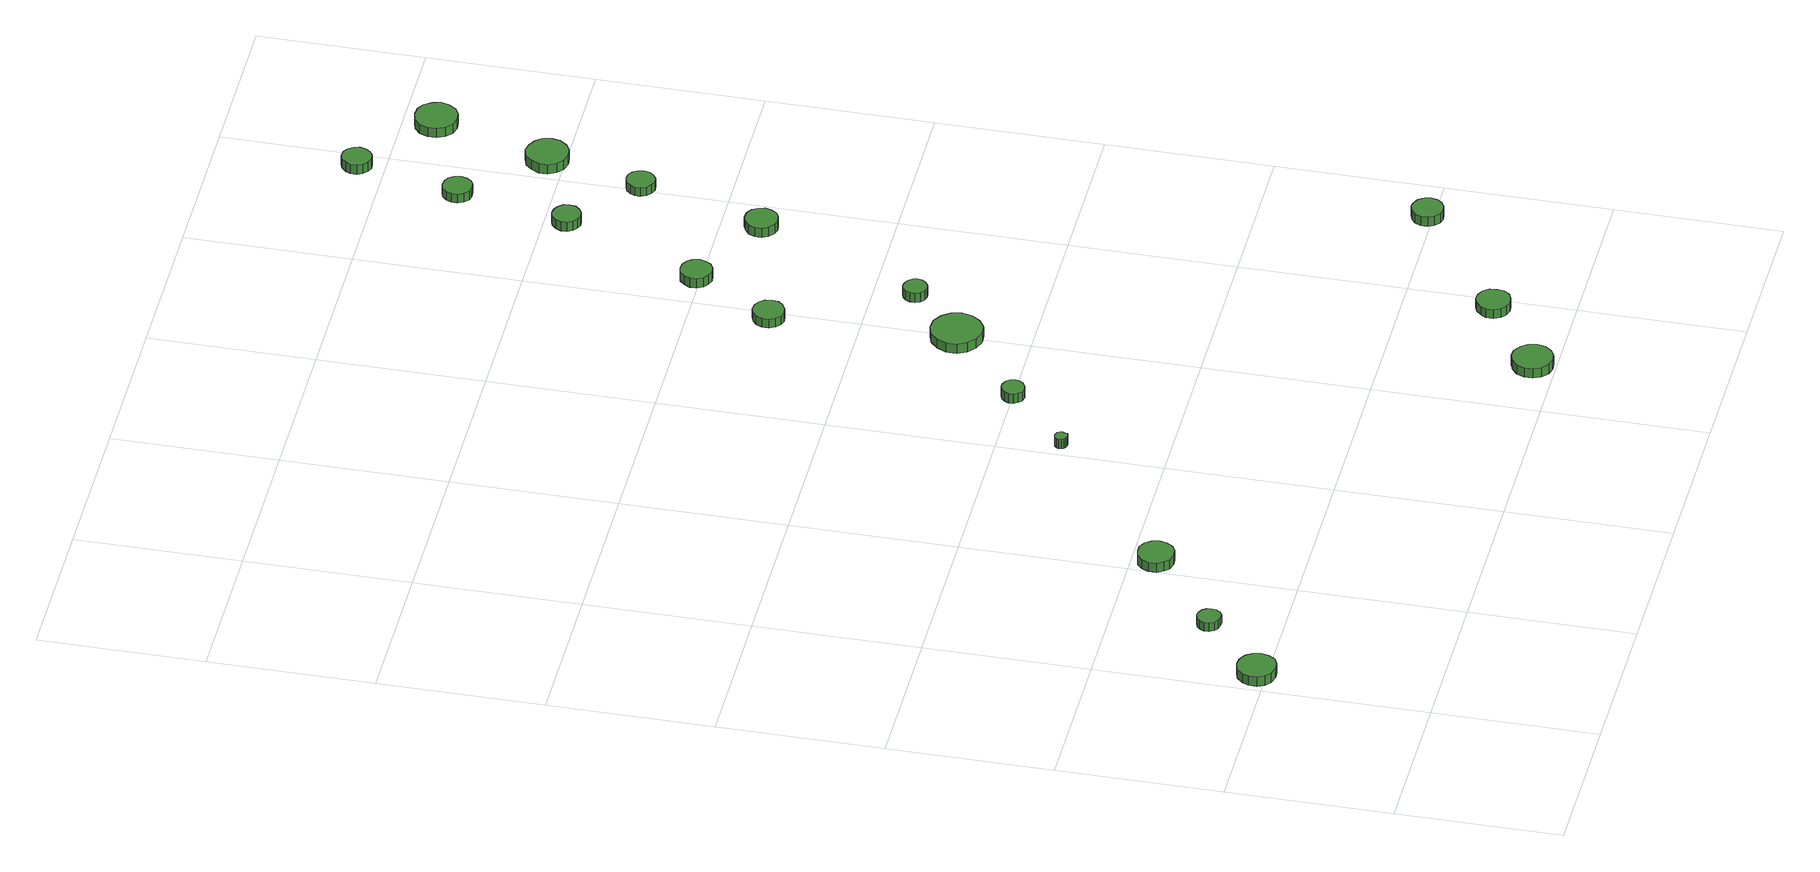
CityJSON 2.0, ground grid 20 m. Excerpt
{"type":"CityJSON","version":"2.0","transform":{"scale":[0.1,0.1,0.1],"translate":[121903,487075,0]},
"CityObjects":{
"tree1":{"type":"SolitaryVegetationObject","attributes":{"function":"something"},"geometry":[{"type":"MultiSurface","lod":"1","boundaries":[[[0,1,2,3,4,5,6,7,8,9,10,11,12,13,14]],[[15,16,17,18,19,20,21,22,23,24,25,26,27,28,29]],[[0,29,28,1]],[[1,28,27,2]],[[2,27,26,3]],[[3,26,25,4]],[[4,25,24,5]],[[5,24,23,6]],[[6,23,22,7]],[[7,22,21,8]],[[8,21,20,9]],[[9,20,19,10]],[[10,19,18,11]],[[11,18,17,12]],[[12,17,16,13]],[[13,16,15,14]],[[14,15,29,0]]]}]},
"tree2":{"type":"SolitaryVegetationObject","attributes":{"function":"something"},"geometry":[{"type":"MultiSurface","lod":"1","boundaries":[[[30,31,32,33,34,35,36,37,38,39,40,41,42,43,44]],[[45,46,47,48,49,50,51,52,53,54,55,56,57,58,59]],[[30,59,58,31]],[[31,58,57,32]],[[32,57,56,33]],[[33,56,55,34]],[[34,55,54,35]],[[35,54,53,36]],[[36,53,52,37]],[[37,52,51,38]],[[38,51,50,39]],[[39,50,49,40]],[[40,49,48,41]],[[41,48,47,42]],[[42,47,46,43]],[[43,46,45,44]],[[44,45,59,30]]]}]},
"tree3":{"type":"SolitaryVegetationObject","attributes":{"function":"something"},"geometry":[{"type":"MultiSurface","lod":"1","boundaries":[[[60,61,62,63,64,65,66,67,68,69,70,71,72,73,74]],[[75,76,77,78,79,80,81,82,83,84,85,86,87,88,89]],[[60,89,88,61]],[[61,88,87,62]],[[62,87,86,63]],[[63,86,85,64]],[[64,85,84,65]],[[65,84,83,66]],[[66,83,82,67]],[[67,82,81,68]],[[68,81,80,69]],[[69,80,79,70]],[[70,79,78,71]],[[71,78,77,72]],[[72,77,76,73]],[[73,76,75,74]],[[74,75,89,60]]]}]},
"tree4":{"type":"SolitaryVegetationObject","attributes":{"function":"something"},"geometry":[{"type":"MultiSurface","lod":"1","boundaries":[[[90,91,92,93,94,95,96,97,98,99,100,101,102,103,104]],[[105,106,107,108,109,110,111,112,113,114,115,116,117,118,119]],[[90,119,118,91]],[[91,118,117,92]],[[92,117,116,93]],[[93,116,115,94]],[[94,115,114,95]],[[95,114,113,96]],[[96,113,112,97]],[[97,112,111,98]],[[98,111,110,99]],[[99,110,109,100]],[[100,109,108,101]],[[101,108,107,102]],[[102,107,106,103]],[[103,106,105,104]],[[104,105,119,90]]]}]},
"tree5":{"type":"SolitaryVegetationObject","attributes":{"function":"something"},"geometry":[{"type":"MultiSurface","lod":"1","boundaries":[[[120,121,122,123,124,125,126,127,128,129,130,131,132,133,134]],[[135,136,137,138,139,140,141,142,143,144,145,146,147,148,149]],[[120,149,148,121]],[[121,148,147,122]],[[122,147,146,123]],[[123,146,145,124]],[[124,145,144,125]],[[125,144,143,126]],[[126,143,142,127]],[[127,142,141,128]],[[128,141,140,129]],[[129,140,139,130]],[[130,139,138,131]],[[131,138,137,132]],[[132,137,136,133]],[[133,136,135,134]],[[134,135,149,120]]]}]},
"tree6":{"type":"SolitaryVegetationObject","attributes":{"function":"something"},"geometry":[{"type":"MultiSurface","lod":"1","boundaries":[[[150,151,152,153,154,155,156,157,158,159,160,161,162,163,164]],[[165,166,167,168,169,170,171,172,173,174,175,176,177,178,179]],[[150,179,178,151]],[[151,178,177,152]],[[152,177,176,153]],[[153,176,175,154]],[[154,175,174,155]],[[155,174,173,156]],[[156,173,172,157]],[[157,172,171,158]],[[158,171,170,159]],[[159,170,169,160]],[[160,169,168,161]],[[161,168,167,162]],[[162,167,166,163]],[[163,166,165,164]],[[164,165,179,150]]]}]},
"tree7":{"type":"SolitaryVegetationObject","attributes":{"function":"something"},"geometry":[{"type":"MultiSurface","lod":"1","boundaries":[[[180,181,182,183,184,185,186,187,188,189,190,191,192,193,194]],[[195,196,197,198,199,200,201,202,203,204,205,206,207,208,209]],[[180,209,208,181]],[[181,208,207,182]],[[182,207,206,183]],[[183,206,205,184]],[[184,205,204,185]],[[185,204,203,186]],[[186,203,202,187]],[[187,202,201,188]],[[188,201,200,189]],[[189,200,199,190]],[[190,199,198,191]],[[191,198,197,192]],[[192,197,196,193]],[[193,196,195,194]],[[194,195,209,180]]]}]},
"tree8":{"type":"SolitaryVegetationObject","attributes":{"function":"something"},"geometry":[{"type":"MultiSurface","lod":"1","boundaries":[[[210,211,212,213,214,215,216,217,218,219,220,221,222,223,224]],[[225,226,227,228,229,230,231,232,233,234,235,236,237,238,239]],[[210,239,238,211]],[[211,238,237,212]],[[212,237,236,213]],[[213,236,235,214]],[[214,235,234,215]],[[215,234,233,216]],[[216,233,232,217]],[[217,232,231,218]],[[218,231,230,219]],[[219,230,229,220]],[[220,229,228,221]],[[221,228,227,222]],[[222,227,226,223]],[[223,226,225,224]],[[224,225,239,210]]]}]},
"tree9":{"type":"SolitaryVegetationObject","attributes":{"function":"something"},"geometry":[{"type":"MultiSurface","lod":"1","boundaries":[[[240,241,242,243,244,245,246,247,248,249,250,251,252,253,254]],[[255,256,257,258,259,260,261,262,263,264,265,266,267,268,269]],[[240,269,268,241]],[[241,268,267,242]],[[242,267,266,243]],[[243,266,265,244]],[[244,265,264,245]],[[245,264,263,246]],[[246,263,262,247]],[[247,262,261,248]],[[248,261,260,249]],[[249,260,259,250]],[[250,259,258,251]],[[251,258,257,252]],[[252,257,256,253]],[[253,256,255,254]],[[254,255,269,240]]]}]},
"tree10":{"type":"SolitaryVegetationObject","attributes":{"function":"something"},"geometry":[{"type":"MultiSurface","lod":"1","boundaries":[[[270,271,272,273,274,275,276,277,278,279,280,281,282,283,284]],[[285,286,287,288,289,290,291,292,293,294,295,296,297,298,299]],[[270,299,298,271]],[[271,298,297,272]],[[272,297,296,273]],[[273,296,295,274]],[[274,295,294,275]],[[275,294,293,276]],[[276,293,292,277]],[[277,292,291,278]],[[278,291,290,279]],[[279,290,289,280]],[[280,289,288,281]],[[281,288,287,282]],[[282,287,286,283]],[[283,286,285,284]],[[284,285,299,270]]]}]},
"tree11":{"type":"SolitaryVegetationObject","attributes":{"function":"something"},"geometry":[{"type":"MultiSurface","lod":"1","boundaries":[[[300,301,302,303,304,305,306,307,308,309,310,311,312,313,314]],[[315,316,317,318,319,320,321,322,323,324,325,326,327,328,329]],[[300,329,328,301]],[[301,328,327,302]],[[302,327,326,303]],[[303,326,325,304]],[[304,325,324,305]],[[305,324,323,306]],[[306,323,322,307]],[[307,322,321,308]],[[308,321,320,309]],[[309,320,319,310]],[[310,319,318,311]],[[311,318,317,312]],[[312,317,316,313]],[[313,316,315,314]],[[314,315,329,300]]]}]},
"tree12":{"type":"SolitaryVegetationObject","attributes":{"function":"something"},"geometry":[{"type":"MultiSurface","lod":"1","boundaries":[[[330,331,332,333,334,335,336,337,338,339,340,341,342,343,344]],[[345,346,347,348,349,350,351,352,353,354,355,356,357,358,359]],[[330,359,358,331]],[[331,358,357,332]],[[332,357,356,333]],[[333,356,355,334]],[[334,355,354,335]],[[335,354,353,336]],[[336,353,352,337]],[[337,352,351,338]],[[338,351,350,339]],[[339,350,349,340]],[[340,349,348,341]],[[341,348,347,342]],[[342,347,346,343]],[[343,346,345,344]],[[344,345,359,330]]]}]},
"tree13":{"type":"SolitaryVegetationObject","attributes":{"function":"something"},"geometry":[{"type":"MultiSurface","lod":"1","boundaries":[[[360,361,362,363,364,365,366,367,368,369,370,371,372,373,374]],[[375,376,377,378,379,380,381,382,383,384,385,386,387,388,389]],[[360,389,388,361]],[[361,388,387,362]],[[362,387,386,363]],[[363,386,385,364]],[[364,385,384,365]],[[365,384,383,366]],[[366,383,382,367]],[[367,382,381,368]],[[368,381,380,369]],[[369,380,379,370]],[[370,379,378,371]],[[371,378,377,372]],[[372,377,376,373]],[[373,376,375,374]],[[374,375,389,360]]]}]},
"tree14":{"type":"SolitaryVegetationObject","attributes":{"function":"something"},"geometry":[{"type":"MultiSurface","lod":"1","boundaries":[[[390,391,392,393,394,395,396,397,398,399,400,401,402,403,404]],[[405,406,407,408,409,410,411,412,413,414,415,416,417,418,419]],[[390,419,418,391]],[[391,418,417,392]],[[392,417,416,393]],[[393,416,415,394]],[[394,415,414,395]],[[395,414,413,396]],[[396,413,412,397]],[[397,412,411,398]],[[398,411,410,399]],[[399,410,409,400]],[[400,409,408,401]],[[401,408,407,402]],[[402,407,406,403]],[[403,406,405,404]],[[404,405,419,390]]]}]},
"tree15":{"type":"SolitaryVegetationObject","attributes":{"function":"something"},"geometry":[{"type":"MultiSurface","lod":"1","boundaries":[[[420,421,422,423,424,425,426,427,428,429,430,431,432,433,434]],[[435,436,437,438,439,440,441,442,443,444,445,446,447,448,449]],[[420,449,448,421]],[[421,448,447,422]],[[422,447,446,423]],[[423,446,445,424]],[[424,445,444,425]],[[425,444,443,426]],[[426,443,442,427]],[[427,442,441,428]],[[428,441,440,429]],[[429,440,439,430]],[[430,439,438,431]],[[431,438,437,432]],[[432,437,436,433]],[[433,436,435,434]],[[434,435,449,420]]]}]},
"tree16":{"type":"SolitaryVegetationObject","attributes":{"function":"something"},"geometry":[{"type":"MultiSurface","lod":"1","boundaries":[[[450,451,452,453,454,455,456,457,458,459,460,461,462,463,464]],[[465,466,467,468,469,470,471,472,473,474,475,476,477,478,479]],[[450,479,478,451]],[[451,478,477,452]],[[452,477,476,453]],[[453,476,475,454]],[[454,475,474,455]],[[455,474,473,456]],[[456,473,472,457]],[[457,472,471,458]],[[458,471,470,459]],[[459,470,469,460]],[[460,469,468,461]],[[461,468,467,462]],[[462,467,466,463]],[[463,466,465,464]],[[464,465,479,450]]]}]},
"tree17":{"type":"SolitaryVegetationObject","attributes":{"function":"something"},"geometry":[{"type":"MultiSurface","lod":"1","boundaries":[[[480,481,482,483,484,485,486,487,488,489,490,491,492,493,494]],[[495,496,497,498,499,500,501,502,503,504,505,506,507,508,509]],[[480,509,508,481]],[[481,508,507,482]],[[482,507,506,483]],[[483,506,505,484]],[[484,505,504,485]],[[485,504,503,486]],[[486,503,502,487]],[[487,502,501,488]],[[488,501,500,489]],[[489,500,499,490]],[[490,499,498,491]],[[491,498,497,492]],[[492,497,496,493]],[[493,496,495,494]],[[494,495,509,480]]]}]},
"tree18":{"type":"SolitaryVegetationObject","attributes":{"function":"something"},"geometry":[{"type":"MultiSurface","lod":"1","boundaries":[[[510,511,512,513,514,515,516,517,518,519,520,521,522,523,524]],[[525,526,527,528,529,530,531,532,533,534,535,536,537,538,539]],[[510,539,538,511]],[[511,538,537,512]],[[512,537,536,513]],[[513,536,535,514]],[[514,535,534,515]],[[515,534,533,516]],[[516,533,532,517]],[[517,532,531,518]],[[518,531,530,519]],[[519,530,529,520]],[[520,529,528,521]],[[521,528,527,522]],[[522,527,526,523]],[[523,526,525,524]],[[524,525,539,510]]]}]},
"tree19":{"type":"SolitaryVegetationObject","attributes":{"function":"something"},"geometry":[{"type":"MultiSurface","lod":"1","boundaries":[[[540,541,542,543,544,545,546,547,548,549,550,551,552,553,554]],[[555,556,557,558,559,560,561,562,563,564,565,566,567,568,569]],[[540,569,568,541]],[[541,568,567,542]],[[542,567,566,543]],[[543,566,565,544]],[[544,565,564,545]],[[545,564,563,546]],[[546,563,562,547]],[[547,562,561,548]],[[548,561,560,549]],[[549,560,559,550]],[[550,559,558,551]],[[551,558,557,552]],[[552,557,556,553]],[[553,556,555,554]],[[554,555,569,540]]]}]}
},
"vertices":[
[54,212,15],[52,221,15],[47,229,15],[38,234,15],[29,235,15],[19,232,15],[12,225,15],[8,217,15],[8,207,15],[12,198,15],[19,192,15],[29,189,15],[38,190,15],[47,194,15],[52,202,15],[52,202,2],[47,194,2],[38,190,2],[29,189,2],[19,192,2],[12,198,2],[8,207,2],[8,217,2],[12,225,2],[19,232,2],[29,235,2],[38,234,2],[47,229,2],[52,221,2],[54,212,2],
[127,286,15],[126,291,15],[123,296,15],[118,299,15],[112,300,15],[106,298,15],[102,294,15],[99,289,15],[99,283,15],[102,277,15],[106,274,15],[112,272,15],[118,272,15],[123,275,15],[126,280,15],[126,280,3],[123,275,3],[118,272,3],[112,272,3],[106,274,3],[102,277,3],[99,283,3],[99,289,3],[102,294,3],[106,298,3],[112,300,3],[118,299,3],[123,296,3],[126,291,3],[127,286,3],
[239,371,18],[237,380,18],[232,387,18],[224,392,18],[215,392,18],[206,390,18],[200,384,18],[196,375,18],[196,366,18],[200,358,18],[206,352,18],[215,349,18],[224,350,18],[232,354,18],[237,362,18],[237,362,5],[232,354,5],[224,350,5],[215,349,5],[206,352,5],[200,358,5],[196,366,5],[196,375,5],[200,384,5],[206,390,5],[215,392,5],[224,392,5],[232,387,5],[237,380,5],[239,371,5],
[424,525,17],[423,528,17],[422,531,17],[419,532,17],[416,533,17],[413,532,17],[410,530,17],[409,527,17],[409,524,17],[410,521,17],[413,519,17],[416,518,17],[419,518,17],[422,519,17],[423,522,17],[423,522,4],[422,519,4],[419,518,4],[416,518,4],[413,519,4],[410,521,4],[409,524,4],[409,527,4],[410,530,4],[413,532,4],[416,533,4],[419,532,4],[422,531,4],[423,528,4],[424,525,4],
[514,600,15],[513,606,15],[509,611,15],[504,613,15],[499,614,15],[493,612,15],[489,608,15],[486,603,15],[486,597,15],[489,592,15],[493,588,15],[499,586,15],[504,587,15],[509,590,15],[513,595,15],[513,595,2],[509,590,2],[504,587,2],[499,586,2],[493,588,2],[489,592,2],[486,597,2],[486,603,2],[489,608,2],[493,612,2],[499,614,2],[504,613,2],[509,611,2],[513,606,2],[514,600,2],
[707,27,16],[705,37,16],[699,45,16],[690,51,16],[680,52,16],[671,48,16],[663,42,16],[659,32,16],[659,22,16],[663,13,16],[671,6,16],[680,3,16],[690,4,16],[699,9,16],[705,17,16],[705,17,3],[699,9,3],[690,4,3],[680,3,3],[671,6,3],[663,13,3],[659,22,3],[659,32,3],[663,42,3],[671,48,3],[680,52,3],[690,51,3],[699,45,3],[705,37,3],[707,27,3],
[628,688,15],[625,700,15],[618,710,15],[607,717,15],[594,718,15],[582,714,15],[573,705,15],[567,694,15],[567,681,15],[573,670,15],[582,661,15],[594,657,15],[607,658,15],[618,665,15],[625,675,15],[625,675,2],[618,665,2],[607,658,2],[594,657,2],[582,661,2],[573,670,2],[567,681,2],[567,694,2],[573,705,2],[582,714,2],[594,718,2],[607,717,2],[618,710,2],[625,700,2],[628,688,2],
[804,95,14],[803,104,14],[798,111,14],[790,115,14],[782,116,14],[774,113,14],[768,107,14],[764,100,14],[764,91,14],[768,83,14],[774,78,14],[782,75,14],[790,76,14],[798,80,14],[803,87,14],[803,87,2],[798,80,2],[790,76,2],[782,75,2],[774,78,2],[768,83,2],[764,91,2],[764,100,2],[768,107,2],[774,113,2],[782,116,2],[790,115,2],[798,111,2],[803,104,2],[804,95,2],
[606,907,15],[605,915,15],[600,921,15],[593,925,15],[585,926,15],[578,923,15],[572,918,15],[569,911,15],[569,903,15],[572,896,15],[578,890,15],[585,888,15],[593,889,15],[600,893,15],[605,899,15],[605,899,3],[600,893,3],[593,889,3],[585,888,3],[578,890,3],[572,896,3],[569,903,3],[569,911,3],[572,918,3],[578,923,3],[585,926,3],[593,925,3],[600,921,3],[605,915,3],[606,907,3],
[682,752,15],[681,757,15],[677,762,15],[672,765,15],[666,766,15],[661,764,15],[656,760,15],[654,755,15],[654,749,15],[656,743,15],[661,739,15],[666,737,15],[672,738,15],[677,741,15],[681,746,15],[681,746,2],[677,741,2],[672,738,2],[666,737,2],[661,739,2],[656,743,2],[654,749,2],[654,755,2],[656,760,2],[661,764,2],[666,766,2],[672,765,2],[677,762,2],[681,757,2],[682,752,2],
[662,1004,18],[660,1012,18],[656,1018,18],[649,1022,18],[641,1023,18],[634,1021,18],[628,1015,18],[624,1008,18],[624,1000,18],[628,993,18],[634,988,18],[641,985,18],[649,986,18],[656,990,18],[660,997,18],[660,997,5],[656,990,5],[649,986,5],[641,985,5],[634,988,5],[628,993,5],[624,1000,5],[624,1008,5],[628,1015,5],[634,1021,5],[641,1023,5],[649,1022,5],[656,1018,5],[660,1012,5],[662,1004,5],
[960,207,15],[959,214,15],[954,221,15],[947,225,15],[940,226,15],[932,223,15],[926,218,15],[923,211,15],[923,203,15],[926,196,15],[932,190,15],[940,188,15],[947,189,15],[954,193,15],[959,199,15],[959,199,2],[954,193,2],[947,189,2],[940,188,2],[932,190,2],[926,196,2],[923,203,2],[923,211,2],[926,218,2],[932,223,2],[940,226,2],[947,225,2],[954,221,2],[959,214,2],[960,207,2],
[774,951,19],[772,959,19],[768,966,19],[761,970,19],[752,971,19],[745,968,19],[738,963,19],[735,955,19],[735,947,19],[738,940,19],[745,934,19],[752,932,19],[761,933,19],[768,937,19],[772,943,19],[772,943,6],[768,937,6],[761,933,6],[752,932,6],[745,934,6],[738,940,6],[735,947,6],[735,955,6],[738,963,6],[745,968,6],[752,971,6],[761,970,6],[768,966,6],[772,959,6],[774,951,6],
[734,1173,18],[733,1180,18],[728,1186,18],[722,1189,18],[715,1190,18],[709,1188,18],[703,1183,18],[700,1176,18],[700,1169,18],[703,1163,18],[709,1158,18],[715,1156,18],[722,1157,18],[728,1160,18],[733,1166,18],[733,1166,5],[728,1160,5],[722,1157,5],[715,1156,5],[709,1158,5],[703,1163,5],[700,1169,5],[700,1176,5],[703,1183,5],[709,1188,5],[715,1190,5],[722,1189,5],[728,1186,5],[733,1180,5],[734,1173,5],
[815,1103,19],[814,1110,19],[810,1116,19],[804,1120,19],[797,1120,19],[790,1118,19],[785,1113,19],[782,1107,19],[782,1100,19],[785,1093,19],[790,1089,19],[797,1086,19],[804,1087,19],[810,1091,19],[814,1096,19],[814,1096,7],[810,1091,7],[804,1087,7],[797,1086,7],[790,1089,7],[785,1093,7],[782,1100,7],[782,1107,7],[785,1113,7],[790,1118,7],[797,1120,7],[804,1120,7],[810,1116,7],[814,1110,7],[815,1103,7],
[767,1308,14],[765,1316,14],[761,1322,14],[755,1325,14],[747,1326,14],[740,1324,14],[735,1319,14],[732,1312,14],[732,1305,14],[735,1298,14],[740,1293,14],[747,1291,14],[755,1292,14],[761,1295,14],[765,1301,14],[765,1301,2],[761,1295,2],[755,1292,2],[747,1291,2],[740,1293,2],[735,1298,2],[732,1305,2],[732,1312,2],[735,1319,2],[740,1324,2],[747,1326,2],[755,1325,2],[761,1322,2],[765,1316,2],[767,1308,2],
[861,1221,14],[859,1232,14],[852,1240,14],[843,1245,14],[833,1247,14],[822,1243,14],[815,1236,14],[810,1226,14],[810,1216,14],[815,1206,14],[822,1199,14],[833,1196,14],[843,1197,14],[852,1202,14],[859,1211,14],[859,1211,1],[852,1202,1],[843,1197,1],[833,1196,1],[822,1199,1],[815,1206,1],[810,1216,1],[810,1226,1],[815,1236,1],[822,1243,1],[833,1247,1],[843,1245,1],[852,1240,1],[859,1232,1],[861,1221,1],
[798,1434,14],[796,1441,14],[792,1447,14],[786,1451,14],[778,1452,14],[771,1449,14],[766,1444,14],[763,1438,14],[763,1430,14],[766,1424,14],[771,1419,14],[778,1416,14],[786,1417,14],[792,1421,14],[796,1427,14],[796,1427,1],[792,1421,1],[786,1417,1],[778,1416,1],[771,1419,1],[766,1424,1],[763,1430,1],[763,1438,1],[766,1444,1],[771,1449,1],[778,1452,1],[786,1451,1],[792,1447,1],[796,1441,1],[798,1434,1],
[903,1361,14],[900,1371,14],[894,1380,14],[885,1385,14],[874,1386,14],[864,1383,14],[856,1376,14],[852,1366,14],[852,1356,14],[856,1346,14],[864,1339,14],[874,1336,14],[885,1337,14],[894,1342,14],[900,1351,14],[900,1351,1],[894,1342,1],[885,1337,1],[874,1336,1],[864,1339,1],[856,1346,1],[852,1356,1],[852,1366,1],[856,1376,1],[864,1383,1],[874,1386,1],[885,1385,1],[894,1380,1],[900,1371,1],[903,1361,1]
]}
